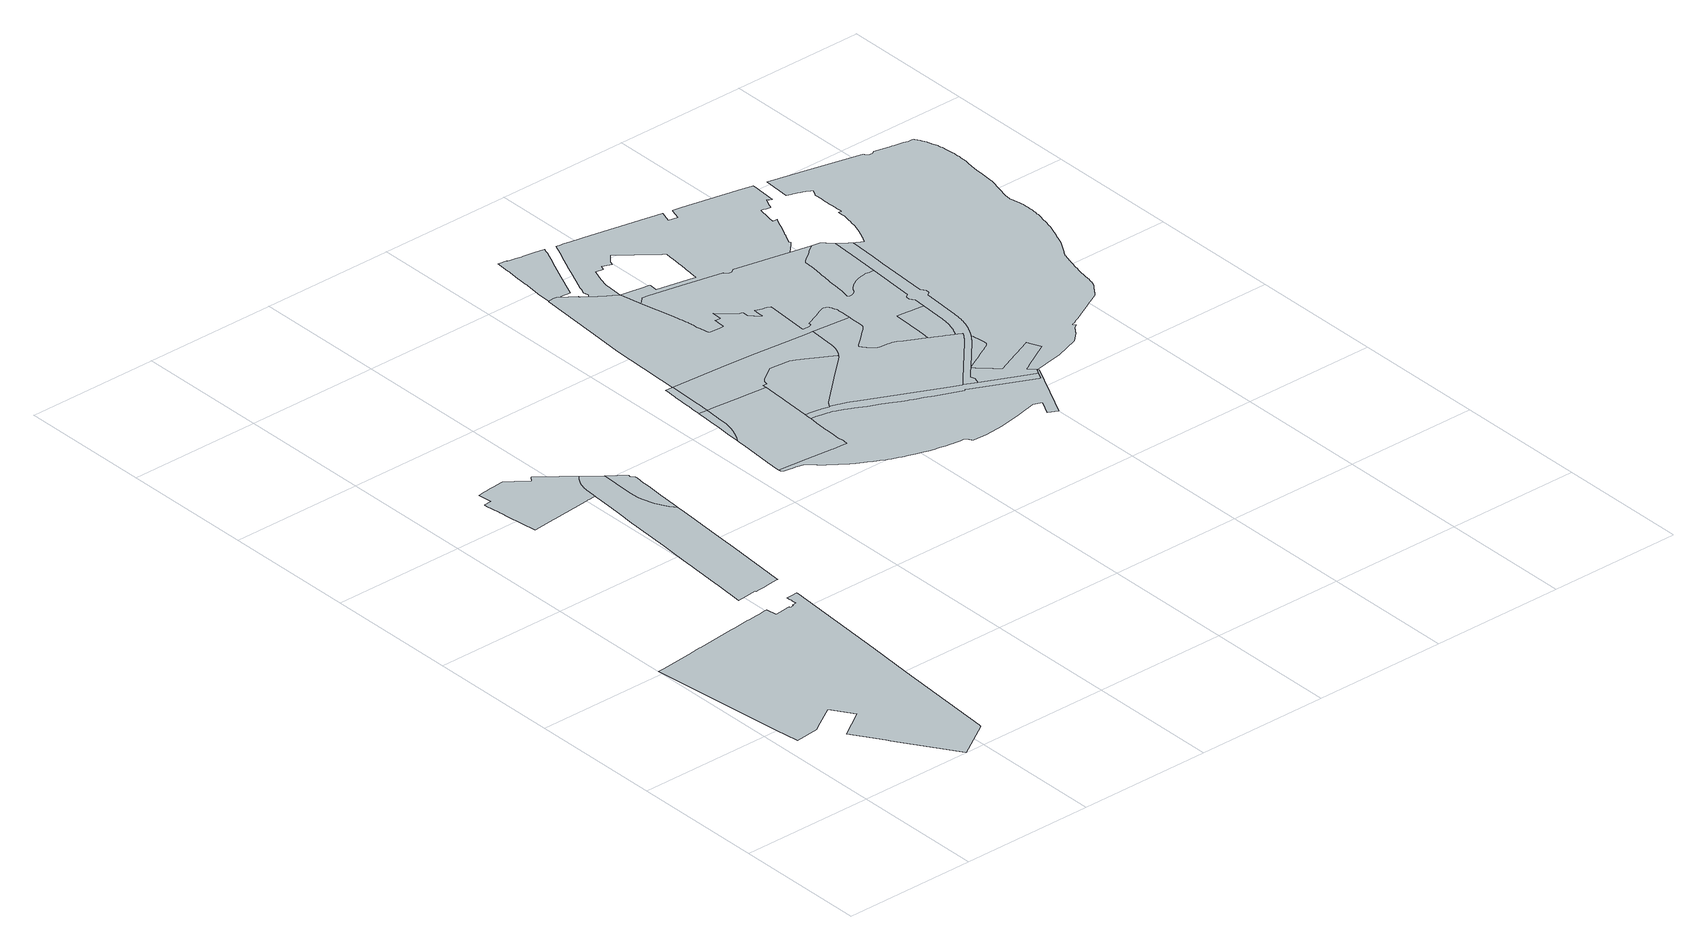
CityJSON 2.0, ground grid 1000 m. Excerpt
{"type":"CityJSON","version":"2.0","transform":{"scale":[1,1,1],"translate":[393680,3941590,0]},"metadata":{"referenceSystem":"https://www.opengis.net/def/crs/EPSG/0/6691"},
"CityObjects":{
"object1":{"type":"GenericCityObject","attributes":{"function":"25","validFromType":"1","custodian":"江東区","notificationNumber":"江東区告示第157号","prefecture":"13","city":"13100"},"geometry":[{"type":"MultiSurface","lod":"1","boundaries":[[[0,1,2,3,4,5,6,7,8,9,10,11,12,13,14,15,16,17,18,19,20,21,22,23,24,25,26,27,28,29,30,31,32,33,34,35,36,37,38,39,40,41,42,43,44,45,46,47,48,49,50,51,52,53,54,55,56,57]]]}]},
"object2":{"type":"GenericCityObject","attributes":{"function":"5","validFromType":"1","custodian":"東京都","notificationNumber":"不明","prefecture":"13","city":"13100","floorAreaRate":2},"geometry":[{"type":"MultiSurface","lod":"1","boundaries":[[[48,49,50,51,52,53,54,55,56,57,0,1,2,3,4,5,6,7,8,9,10,11,12,13,14,15,16,17,18,19,20,21,22,58,59,60,61,62,63,64,65,66,67,68,69,70,71,72,73,74,75,76,77,78,47]]]}]},
"object3":{"type":"GenericCityObject","attributes":{"function":"12","validFromType":"1","custodian":"東京都","notificationNumber":"不明","prefecture":"13","city":"13100","floorAreaRate":2},"geometry":[{"type":"MultiSurface","lod":"1","boundaries":[[[79,80,81,82,83,84,85,86,87,88,89,90,91,92,93,94,95,96,97,98,99,100,101,102,103,104,105,106,107,108,109,110,111,112,113,114,115,116,117,118,119,120,121,122,123,124,125,126,127,128,129,130,131,132,133,134,135,136,137,138,139,140,141,142,143,144,145,146,147,148,149,150,151,152,153,154,155,156,157,158,159,160,161,162,163,164,165,166,167,168,169,170,171,172,173,174,175,176,177,178,179,180,181,182,183]]]}]},
"object4":{"type":"GenericCityObject","attributes":{"function":"13","validFromType":"1","custodian":"東京都","notificationNumber":"不明","prefecture":"13","city":"13100","floorAreaRate":2},"geometry":[{"type":"MultiSurface","lod":"1","boundaries":[[[183,182,181,180,179,178,177,176,175,174,173,172,171,170,169,168,167,166,165,164,163,162,161,160,159,158,157,156,155,154,153,152,151,150,149,148,147,146,145,144,143,142,141,140,139,138,137,136,135,134,133,132,131,130,129,128,127,126,125,124,123,122,121,184,185,186,187,188,189,190,191,192,193,194,195,196,197,198,199,200,201,202,203,204,205,206,207,208,209,210,211,212,213,214,215,216,217,218,219,220,221,222,223,224,225,226,227,228,229,230,231,232,233]]]}]},
"object5":{"type":"GenericCityObject","attributes":{"function":"25","validFromType":"1","custodian":"江東区","notificationNumber":"江東区告示第157号","prefecture":"13","city":"13100"},"geometry":[{"type":"MultiSurface","lod":"1","boundaries":[[[234,235,236,237,238,239,240,241,242,243,244,245,246,247,248,233,232,231,230,229,228,227,226,225,224,223,222,221,220]]]}]},
"object6":{"type":"GenericCityObject","attributes":{"function":"13","validFromType":"1","custodian":"東京都","notificationNumber":"不明","prefecture":"13","city":"13100","floorAreaRate":2},"geometry":[{"type":"MultiSurface","lod":"1","boundaries":[[[234,235,236,237,238,239,240,241,242,243,244,245,246,247,248,233,232,231,230,229,228,227,226,225,224,223,222,221,220]]]}]},
"object7":{"type":"GenericCityObject","attributes":{"function":"12","validFromType":"3","custodian":"東京都","notificationNumber":"東京都告示第1073号","prefecture":"13","city":"13100","floorAreaRate":2},"geometry":[{"type":"MultiSurface","lod":"1","boundaries":[[[249,250,251,252,253,254,255,256,257,258,259,260,261,262,263,264,265]]]}]},
"object8":{"type":"GenericCityObject","attributes":{"function":"11","validFromType":"3","custodian":"東京都","notificationNumber":"東京都告示第1073号","prefecture":"13","city":"13100","floorAreaRate":2},"geometry":[{"type":"MultiSurface","lod":"1","boundaries":[[[266,267,268,269,270,271,272,249,265,273,274,275]]]}]},
"object9":{"type":"GenericCityObject","attributes":{"function":"12","validFromType":"3","custodian":"東京都","notificationNumber":"東京都告示第1073号","prefecture":"13","city":"13100","floorAreaRate":2},"geometry":[{"type":"MultiSurface","lod":"1","boundaries":[[[276,277,278,279,280,281,282,283,284,285,286,265,264,263,262,261,260,259,258,257,256,255,287,288,289,290,291,292,293,294,295,296,297,298,299,300,301,302,303,304,305,306,307]]]}]},
"object10":{"type":"GenericCityObject","attributes":{"function":"18","validFromType":"3","custodian":"江戸川区","notificationNumber":"江戸川区告示第281号","prefecture":"13","city":"13100"},"geometry":[{"type":"MultiSurface","lod":"1","boundaries":[[[308,309,310,311,312,313,314,315,316,317,318,319,320,321,322,323,324,325,326,327,328,329,330,331,332,333,334,335,336,337,338,339,307,306,305,304,303,302,301,300,299,298,297,296,295,294,293,292,340,341,342,343,344,345,346,347,348,349,350,351,352,353,354,355,356,357,358,359,360,361,362,363,364,365,366,367,368,369,370,371,372,373,374,375,376,377,378,379,380,381,382,383,384,385,386,387,388,389,390,391,392,393,394,395,396,397,398,399,400,401,402,403,404,405,406,407,408,409,410,411,412,413,414,415,416,417,418,419]]]}]},
"object11":{"type":"GenericCityObject","attributes":{"function":"3","validFromType":"3","custodian":"東京都","notificationNumber":"東京都告示第1073号","prefecture":"13","city":"13100","floorAreaRate":1},"geometry":[{"type":"MultiSurface","lod":"1","boundaries":[[[309,310,311,312,313,314,315,316,317,318,319,320,321,322,323,324,325,326,327,328,329,330,331,332,333,334,335,336,337,338,339,307,306,305,304,303,302,301,300,299,298,297,296,295,294,293,292,340,341,342,343,344,345,346,347,348,349,350,351,352,353,354,355,356,357,358,359,360,361,362,363,364,365,366,367,368,369,370,371,372,373,374,375,376,377,378,379,380,381,382,383,384,385,386,387,388,389,390,391,392,393,394,395,396,397,398,399,400,401,402,403,404,405,406,407,408,409,410,411,412,413,414,415,416,417,418,419,308]]]}]},
"object12":{"type":"GenericCityObject","attributes":{"function":"24","validFromType":"3","custodian":"江戸川区","notificationNumber":"江戸川区告示第282号","prefecture":"13","city":"13100"},"geometry":[{"type":"MultiSurface","lod":"1","boundaries":[[[420,421,422,423,424,425,426,427,428,429,430,431,432,433,434,282,281,280,279,278,277,276,435,436,437,438,439,440,441,442,443,444,445,446,447,448,449,450,451,452,453,454,455,456,457,458,459,460,461,462,463,464,465,466,467,468,469,470,471,472,473,474,475,476,477,478,479,480,481,482,483,484,485,486,487,488]]]}]},
"object13":{"type":"GenericCityObject","attributes":{"function":"11","validFromType":"3","custodian":"東京都","notificationNumber":"東京都告示第1073号","prefecture":"13","city":"13100","floorAreaRate":2},"geometry":[{"type":"MultiSurface","lod":"1","boundaries":[[[489,490,491,492,493,275,274,273,265,286,285,284,283,282,281,280,279,278,277,276,307,339,338,337,336,335,334,333,332,331,330,329,328,327,326,325,324,323,322,321,320,319,318,317,316,315,314,313,312,311,310,309,308,494,495,496,497,498,499,500,501,502,503,504,505,506,507,508,509,510,511,512,513,514,515,516,517,518,519,520,521,522,523,524,525,526,527,528,529,530,531,532,533,534,535,536,537,472,473,474,475,476,477,478,479,480,481,482,483,484,485,486,487,538,539,540,541,542,543,544,545,546,547,548,549,550,551,552,553,554,555,556,557,558,559,560,561,562,563,564,565,566,567,568,569,570,571]]]}]},
"object14":{"type":"GenericCityObject","attributes":{"function":"18","validFromType":"3","custodian":"江戸川区","notificationNumber":"江戸川区告示第281号","prefecture":"13","city":"13100"},"geometry":[{"type":"MultiSurface","lod":"1","boundaries":[[[572,573,574,575,576,577,578,579,580,581,582,583,584,585,586,587,588,274,273,265,286,285,284,283,282,281,280,279,278,277,276,307,339,338,337,336,335,334,333,332,331,330,329,328,327,326,325,324,323,322,321,320,319,318,317,316,315,314,313,312,311,310,309,308,419,589,590,591,592,593,594,595,596,597,598,599,600,601,602,603,604,605,606,607,608,609,610,611,612,613,496,497,498,499,500,501,502,503,504,505,506,507,508,509,510,511,512,513,514,515,516,517,518,519,520,521,522,523,524,525,526,527,528,529,530,531,532,533,534,535,536,537,472,473,474,475,476,477,478,479,480,481,482,483,484,485,486,487,538,539,540,541,542,543,544,545,546,547,548,549,550,551,552,553,554,555,556,557,558,559,560,561,562,563,564,565,566,567,568,569,570,571,614,615,616,617,618,619,620,621,622,623,624,625,626,627,628,629,630,631,632,633,634,635,636,637,638,639,640,641,642,643,644,645,646,647,648,649,650,651,652,653,654,655,656,657,658,659,660,661,662,663,664,665,666,667,668,669,670,671,672,673,674,675,676,677,678,679,680,681,682,683,684,685,686,687,688,689,690,691,692,693,694,695,696,697,698,699,700,701,702,703,704,705,706,707,708,709,710,711,712,713,714,715,716,717,718,719,720,721,722,723,724,725,726,727,728,729,730,731,732,733,734,735,736,737,738,739,740,741,742,743,744,745,746,747,748,749,750,751,752,753]]]}]},
"object15":{"type":"GenericCityObject","attributes":{"function":"11","validFromType":"3","custodian":"東京都","notificationNumber":"東京都告示第1073号","prefecture":"13","city":"13100","floorAreaRate":3},"geometry":[{"type":"MultiSurface","lod":"1","boundaries":[[[615,614,571,570,569,568,567,566,565,564,563,562,561,560,559,558,557,556,555,554,553,552,551,550,549,548,547,546,545,544,543,542,541,540,539,538,487,486,485,484,483,482,481,480,479,478,477,476,475,474,473,472,537,536,535,534,533,532,531,530,529,528,527,526,525,524,523,522,521,520,519,518,517,516,515,514,513,512,511,510,509,508,507,506,505,504,503,502,501,500,499,498,754,755,756,757,758,759,760,761,762,763,764,765,766,767,768,769,770,771,772,773,774,775,776,777,778,779,780,781,782,783,784,785,786,787,788,789,790,791,792,793,794,795,796,797,798,799,800,801,802,803,804,805,806,807,808,809,810,811,812,813,814,815,816,817,818,819,820,821,822,823,824,825,826,827,828,829,830,831,832,833,834,835,836,837,838,839,840,841,842,843,844,845,846,847,848,849,850,616]]]}]},
"object16":{"type":"GenericCityObject","attributes":{"function":"5","validFromType":"3","custodian":"東京都","notificationNumber":"東京都告示第133号","prefecture":"13","city":"13100","floorAreaRate":3},"geometry":[{"type":"MultiSurface","lod":"1","boundaries":[[[851,852,853,854,855,856,857,858,726,725,724,723,722,721,720,719,718,717,716,715,714,713,712,711,710,709,708,707,706,705,704,703,702,701,700,699,698,697,696,695,694,693,692,691,690,689,688,687,686,685,684,683,682,681,680,679,678,677,676,675,674,673,672,671,670,669,668,667,666,665,664,663,662,661,660,659,658,657,656,655,654,653,652,651,650,649,648,647,646,645,644,643,642,641,640,639,638,637,636,635,634,633,632,631,630,629,628,627,626,625,624,623,622,621,620,619,618,617,616,850,849,848,847,846,845,844,843,842,841,840,839,838,837,836,835,834,833,832,831,830,829,828,827,826,825,824,823,822,821,820,819,818,817,816,815,814,813,812,811,810,809,808,807,806,805,804,803,802,801,800,799,798,797,796,859,860,861,862,863,864,865,866,867,868,869,870,871,872,873,874,875,876,877,878,879,880,881,882,883,884,885,886,887,888,889,890,891,892,893,894,895,896,897,898,899,900,901,902,903,904,905,906,907,908,909,910,911,912,913,914,915,916,917,918,919,920,921,922,923,924,925,926,927,928,929,930,931,932,933,934,935,936,937,938,939,940,941,942,943,944,945,946,947,948,949,950,951,952]]]}]},
"object17":{"type":"GenericCityObject","attributes":{"function":"3","validFromType":"3","custodian":"東京都","notificationNumber":"東京都告示第1073号","prefecture":"13","city":"13100","floorAreaRate":2},"geometry":[{"type":"MultiSurface","lod":"1","boundaries":[[[589,590,591,592,593,594,595,596,597,598,599,600,601,602,603,604,605,606,607,608,609,610,611,612,613,496,495,494,308,419]]]}]},
"object18":{"type":"GenericCityObject","attributes":{"function":"11","validFromType":"3","custodian":"東京都","notificationNumber":"東京都告示第1073号","prefecture":"13","city":"13100","floorAreaRate":2},"geometry":[{"type":"MultiSurface","lod":"1","boundaries":[[[953,954,955,956,957,958,959,960,961,962,963,964,965,966,967,968,969,970,971,972,973,974,975,976,977,978,979,980,981,982,983,984,985,986,987,988,989,990,991,992,993,994,995,996,997,998,999,1000,1001,1002,1003,1004,1005,1006]]]}]},
"object19":{"type":"GenericCityObject","attributes":{"function":"18","validFromType":"3","custodian":"江戸川区","notificationNumber":"江戸川区告示第281号","prefecture":"13","city":"13100"},"geometry":[{"type":"MultiSurface","lod":"1","boundaries":[[[953,954,955,956,957,958,959,960,961,962,963,964,965,966,967,968,969,970,971,972,973,974,975,976,977,978,979,980,981,982,983,984,985,986,987,988,989,990,991,992,993,994,995,996,997,998,999,1000,1001,1002,1003,1004,1005,1006]]]}]},
"object20":{"type":"GenericCityObject","attributes":{"function":"25","validFromType":"3","custodian":"江戸川区","notificationNumber":"江戸川区告示第14号","prefecture":"13","city":"13100"},"geometry":[{"type":"MultiSurface","lod":"1","boundaries":[[[1007,1008,1009,1010,1011,1012,1013,1014,1015,1016,1017,1018,1019,1020,1021,1022,1023,1024,1025,1026,1027,1028,1029,1030,1031,1032,1033,1034,1035,1036,1037,1038,1039,1040,1041,1042,1043,1044,1045,1046,1047,1048,1049,1050,1051,1052,1053,1054,1055,1056,1057,1058,1059,1060,1061,1062,1063,1064,1065,1066,1067,1068,1069,1070,1071,1072,1073,1074,1075,1076,1077,1078,1079,1080,1081,1082,1083,1084,1085,1086,1087,1088,1089,1090,1091,1092,1093,1094,1095,1096,1097,1098,1099,1100,1101,1102,1103,1104,1105,1106,1107,1108,1109,1110,1111,1112,1113,1114,1115,1116,1117,996,997,998,999,1000,1001,1002,1003,1004,1005,1006,609,610,611,612,613,496,497,498,499,500,1118,1119,1120,1121,1122,1123,1124,1125,1126,1127,1128,1129,1130,790,1131,1132,1133,1134,1135,1136,1137,1138,1139,1140,1141,1142,1143,1144,1145,1146,1147,1148,1149,1150,1151,1152,1153,875,876,877,878,879,880,1154,1155,1156,1157,1158,951,952,1159,1160,1161,1162,1163,1164,1165,1166,1167,1168,1169,1170,1171,1172,1173,1174,1175,1176,1177,1178,1179,1180,1181,1182,1183,1184,1185,1186,1187,1188,1189,1190,1191,1192,1193,1194,1195,1196,1197,1198,1199,1200,1201,1202,1203,1204,1205,1206,1207,1208,1209,1210,1211,1212,1213,1214,1215,1216,1217,1218,1219,1220,1221,1222,1223,1224,731,732,733,734,735,736,737,738,739,740,741,742,743,744,745,746,747,748,749,750,751,752,753,1225,1226,1227,1228,1229,1230,1231,1232,1233,1234,1235,1236,1237,1238,1239,1240,1241,1242,1243,1244,1245,1246,1247,1248,1249,1250,1251,583,584,585,586,587,588,274,273,264,263,262,261,260,259,258,257,256,255,287,288,289,290,291,292,340,341,342,343,344,345,346,347,348,349,350,351,352,353,354,355,356,357,358,359,360,361,362,363,364,365,366,367,368,369,370,371,372,373,374,375,376,377,378,379,380,381,382,383,384,385,386,387,388,389,390,391,392,393,394,395,396,397,398,399,400,401,402,403,404,405,406,407,408,409,410,411,412,413,414,415,416,417,418,419,1252,1253,1254,1255,1256,1257,1258,1259,1260,1261,1262,1263,1264,1265,1266,1267,1268,1269,1270,1271,1272,1273,1274,1275,1276,1277,1278,1279,1280,1281,1282,1283,1284,1285,1286,1287,1288,1289,1290,1291,1292,1293,1294,1295,1296,1297,1298,1299,1300,1301,1302,1303,1304,1305,1306,1307,1308,1309,1310,1311,1312,1313,1314,1315,1316,1317,1318,1319,1320,1321,1322,1323,1324,1325,1326,1327,1328,1329,1330,1331,1332,1333,1334,1335,1336,1337,1338,1339,1340,1341,1342,1343,1344,1345,1346,1347,1348,1349,1350,1351,1352,1353,1354,1355,1356,1357,1358,1359,1360,1361,1362,1363,1364,1365,1366,1367,1368,1369,1370,1371,1372,1373,1374,1375,1376,1377,1378,1379,1380,1381,1382,1383,1384,1385,1386,1387,1388,1389,1390,1391,1392,1393,1394,1395,1396,1397,1398,1399,1400,1401,1402,1403,1404,1405,1406,1407,1408,1409,1410,1411,1412,1413,1414,1415,1416,1417,1418,1419,1420,1421,1422,1423,1424,1425,1426,1427,1428,1429,1430],[487,486,485,484,483,482,481,480,479,478,477,476,475,474,473,472,471,470,469,468,467,466,465,464,463,462,461,460,459,458,457,456,455,454,453,452,451,450,449,448,447,446,445,444,443,442,441,440,439,438,437,436,435,276,277,278,279,280,281,282,434,433,432,431,430,429,428,427,426,425,424,423,422,421,420,488],[1431,1432,1433,1434,1435,1436,1437,1438,1439,1440,1441,1442,1443,1444,1445,1446,1447,1448,1449,1450,1451,1452,1453,1454,1455,1456,1457,1458,1459,1460,1461,1462,728,1463,1464,1465,1466,1467,1468,1469,1470,1471,1472,1473,1474,1475,1476,1477,1478,1479,1480,1481]]]}]},
"object21":{"type":"GenericCityObject","attributes":{"function":"18","validFromType":"3","custodian":"江戸川区","notificationNumber":"江戸川区告示第281号","prefecture":"13","city":"13100"},"geometry":[{"type":"MultiSurface","lod":"1","boundaries":[[[874,873,872,871,870,869,868,867,866,865,864,863,861,860,859,796,795,794,793,792,791,790,1131,1132,1133,1134,1135,1136,1137,1138,1139,1140,1141,1142,1143,1144,1145,1146,1147,1148,1149,1150,1151,1152,1153,875]]]}]},
"object22":{"type":"GenericCityObject","attributes":{"function":"3","validFromType":"3","custodian":"東京都","notificationNumber":"東京都告示第1073号","prefecture":"13","city":"13100","floorAreaRate":2},"geometry":[{"type":"MultiSurface","lod":"1","boundaries":[[[874,873,872,871,870,869,868,867,866,865,864,863,862,861,860,859,796,795,794,793,792,791,790,1131,1132,1133,1134,1135,1136,1137,1138,1139,1140,1141,1142,1143,1144,1145,1146,1147,1148,1149,1150,1151,1152,1153,875]]]}]},
"object23":{"type":"GenericCityObject","attributes":{"function":"11","validFromType":"3","custodian":"東京都","notificationNumber":"東京都告示第1073号","prefecture":"13","city":"13100","floorAreaRate":4},"geometry":[{"type":"MultiSurface","lod":"1","boundaries":[[[1482,1483,1484,1485,1486,1155,1154,880,879,878,877,876,875,1153,1152,1151,1150,1149,1148,1147,1146,1145,1144,1143,1142,1141,1140,1139,1138,1137,1136,1135,1134,1133,1132,1131,790,789,788,787,786,785,784,783,782,781,780,779,778,777,776,775,774,773,772,771,770,769,768,767,766,765,764,763,762,761,760,759,758,757,756,755,754,498,497,496,613,612,611,610,609,1006,1005,1004,1003,1002,1001,1000,999,998,997,996,1117,1116,1115,1114,1113,1112,1111,1110,1109,1108,1107,1106,1105,1104,1103,1102,1101,1100,1099,1098,1097,1096,1095,1094,1093,1092,1091,1090,1089,1088,1087,1086,1085,1084,1083,1082,1081,1080]]]}]}
},
"vertices":[
[1252,2165,0],[1206,2161,0],[1207,2148,0],[1207,2147,0],[1210,2118,0],[1211,2116,0],[1214,2080,0],[1202,2078,0],[1201,2078,0],[1191,2077,0],[1190,2077,0],[1178,2076,0],[1179,2065,0],[1148,2061,0],[1147,2072,0],[1140,2072,0],[1138,2072,0],[1093,2067,0],[1024,2060,0],[1015,2141,0],[986,2137,0],[983,2137,0],[943,2133,0],[916,2130,0],[885,2127,0],[860,2124,0],[838,2122,0],[719,2110,0],[682,2106,0],[399,2075,0],[398,2075,0],[388,2074,0],[300,2065,0],[288,2064,0],[49,2038,0],[3,2034,0],[74,1360,0],[111,1004,0],[131,823,0],[311,842,0],[374,883,0],[521,978,0],[630,810,0],[420,674,0],[564,452,0],[581,426,0],[747,170,0],[748,168,0],[856,4,0],[894,27,0],[1131,182,0],[1134,200,0],[1136,201,0],[1200,991,0],[1229,1346,0],[1295,2159,0],[1294,2159,0],[1295,2169,0],
[942,2125,0],[938,2098,0],[926,2027,0],[921,1993,0],[917,1971,0],[916,1961,0],[914,1950,0],[902,1897,0],[887,1832,0],[884,1820,0],[882,1809,0],[868,1679,0],[865,1641,0],[852,1470,0],[843,1352,0],[828,1177,0],[791,729,0],[777,560,0],[746,539,0],[749,535,0],[914,279,0],
[1156,4150,0],[1116,4183,0],[1065,4224,0],[989,4286,0],[939,4326,0],[924,4339,0],[923,4339,0],[891,4300,0],[806,4369,0],[748,4417,0],[729,4416,0],[707,4414,0],[695,4411,0],[664,4409,0],[637,4406,0],[627,4405,0],[604,4402,0],[579,4400,0],[555,4397,0],[552,4397,0],[528,4394,0],[531,4351,0],[537,4288,0],[475,4283,0],[477,4261,0],[482,4217,0],[489,4152,0],[490,4144,0],[490,4142,0],[497,4074,0],[523,3841,0],[697,3859,0],[703,3860,0],[996,3891,0],[1005,3892,0],[1016,3893,0],[1026,3893,0],[1037,3894,0],[1047,3894,0],[1058,3895,0],[1068,3895,0],[1079,3895,0],[1081,3895,0],[1082,3895,0],[1087,3978,0],[1088,3992,0],[1088,3994,0],[1088,3997,0],[1089,4000,0],[1089,4002,0],[1089,4005,0],[1090,4008,0],[1090,4010,0],[1091,4013,0],[1091,4016,0],[1091,4018,0],[1092,4021,0],[1093,4024,0],[1093,4026,0],[1094,4029,0],[1094,4031,0],[1095,4034,0],[1096,4037,0],[1096,4039,0],[1097,4042,0],[1098,4044,0],[1099,4047,0],[1100,4050,0],[1101,4052,0],[1101,4055,0],[1102,4057,0],[1103,4060,0],[1104,4062,0],[1105,4065,0],[1106,4067,0],[1107,4070,0],[1108,4072,0],[1110,4075,0],[1111,4077,0],[1112,4079,0],[1113,4082,0],[1114,4084,0],[1115,4087,0],[1117,4089,0],[1118,4091,0],[1119,4094,0],[1121,4096,0],[1122,4098,0],[1123,4101,0],[1125,4103,0],[1126,4105,0],[1128,4108,0],[1129,4110,0],[1131,4112,0],[1132,4114,0],[1134,4116,0],[1135,4119,0],[1137,4121,0],[1139,4123,0],[1140,4125,0],[1142,4127,0],[1144,4129,0],[1145,4131,0],[1147,4133,0],[1159,4148,0],
[1078,3870,0],[1070,3757,0],[1060,3639,0],[1049,3501,0],[1042,3413,0],[1031,3280,0],[1021,3153,0],[1012,3044,0],[1004,2942,0],[997,2864,0],[996,2849,0],[992,2806,0],[986,2728,0],[975,2590,0],[972,2558,0],[952,2344,0],[985,2347,0],[995,2348,0],[1109,2360,0],[1110,2352,0],[1132,2354,0],[1158,2357,0],[1187,2360,0],[1216,2363,0],[1241,2366,0],[1272,2369,0],[1285,2371,0],[1286,2371,0],[1309,2373,0],[1309,2380,0],[1349,2848,0],[1348,2849,0],[1361,3015,0],[1371,3146,0],[1380,3267,0],[1389,3379,0],[1394,3446,0],[1376,3469,0],[1357,3495,0],[1340,3523,0],[1325,3552,0],[1312,3582,0],[1300,3613,0],[1291,3645,0],[1284,3677,0],[1279,3709,0],[1277,3741,0],[1276,3774,0],[1277,3796,0],[1290,4041,0],
[1397,3489,0],[1409,3636,0],[1419,3766,0],[1422,3807,0],[1422,3817,0],[1423,3828,0],[1425,3845,0],[1425,3852,0],[1425,3855,0],[1428,3885,0],[1428,3895,0],[1429,3903,0],[1403,3925,0],[1408,3945,0],[1354,3989,0],
[2238,4210,0],[2238,4209,0],[2235,4166,0],[2227,4054,0],[2223,3992,0],[2216,3883,0],[2210,3804,0],[2223,3824,0],[2239,3852,0],[2253,3882,0],[2265,3912,0],[2275,3944,0],[2282,3975,0],[2288,4008,0],[2292,4040,0],[2292,4050,0],[2301,4205,0],
[2262,4562,0],[2262,4561,0],[2255,4462,0],[2255,4457,0],[2246,4334,0],[2247,4334,0],[2242,4260,0],[2307,4294,0],[2307,4305,0],[2316,4558,0],
[2743,3756,0],[2747,3809,0],[2758,3972,0],[2759,3990,0],[2762,4030,0],[2763,4037,0],[2771,4165,0],[2575,4182,0],[2569,4183,0],[2567,4183,0],[2360,4201,0],[2209,3779,0],[2204,3714,0],[2196,3597,0],[2187,3477,0],[2180,3374,0],[2179,3364,0],[2403,3345,0],[2605,3326,0],[2609,3326,0],[2696,3319,0],[2704,3318,0],[2708,3318,0],[2719,3317,0],[2722,3358,0],[2718,3404,0],[2723,3470,0],[2727,3519,0],[2727,3521,0],[2735,3633,0],[2739,3695,0],[2739,3696,0],
[4205,3146,0],[4177,3091,0],[4168,3095,0],[4167,3096,0],[3744,3294,0],[3726,3303,0],[3719,3306,0],[3711,3297,0],[3525,3377,0],[3456,3407,0],[3413,3426,0],[3377,3443,0],[3367,3447,0],[3357,3452,0],[3318,3470,0],[3269,3493,0],[3198,3528,0],[3115,3567,0],[3062,3593,0],[3043,3603,0],[3037,3606,0],[3018,3615,0],[2973,3637,0],[2941,3651,0],[2912,3662,0],[2907,3663,0],[2902,3665,0],[2875,3672,0],[2867,3674,0],[2824,3684,0],[2784,3690,0],[2746,3695,0],[2181,3353,0],[2182,3350,0],[2183,3347,0],[2184,3345,0],[2186,3343,0],[2188,3340,0],[2190,3338,0],[2192,3336,0],[2196,3333,0],[2198,3332,0],[2200,3332,0],[2203,3331,0],[2205,3330,0],[2209,3330,0],[2253,3322,0],[2259,3321,0],[2284,3316,0],[2314,3311,0],[2351,3304,0],[2380,3274,0],[2383,3276,0],[2382,3272,0],[2406,3246,0],[2426,3228,0],[2449,3209,0],[2485,3181,0],[2511,3161,0],[2540,3142,0],[2572,3120,0],[2592,3107,0],[2606,3098,0],[2651,3072,0],[2669,3062,0],[2704,3043,0],[2765,3012,0],[2772,3008,0],[2779,3004,0],[2791,2999,0],[2802,2994,0],[2816,2988,0],[2856,2971,0],[2874,2963,0],[2880,2961,0],[2899,2955,0],[2920,2947,0],[2951,2936,0],[2971,2930,0],[2995,2922,0],[3009,2918,0],[3023,2913,0],[3058,2905,0],[3097,2896,0],[3136,2887,0],[3178,2879,0],[3191,2876,0],[3208,2874,0],[3234,2870,0],[3256,2867,0],[3290,2863,0],[3315,2861,0],[3323,2861,0],[3325,2861,0],[3327,2860,0],[3330,2857,0],[3331,2856,0],[3332,2855,0],[3333,2853,0],[3352,2821,0],[3360,2812,0],[3470,2810,0],[3612,2822,0],[3783,2851,0],[3929,2887,0],[3991,2864,0],[3934,2754,0],[4004,2722,0],[4007,2724,0],[4051,2813,0],[4234,3176,0],[4226,3187,0],
[3239,4229,0],[3181,4261,0],[3132,4288,0],[3096,4308,0],[3076,4310,0],[2940,4323,0],[2831,4249,0],[2828,4247,0],[2821,4239,0],[2813,4228,0],[2808,4218,0],[2805,4205,0],[2804,4195,0],[2804,4193,0],[2773,4196,0],[2752,3756,0],[2757,3755,0],[2761,3755,0],[2766,3754,0],[2771,3754,0],[2775,3753,0],[2780,3753,0],[2785,3752,0],[2789,3752,0],[2794,3751,0],[2799,3750,0],[2803,3750,0],[2808,3749,0],[2813,3749,0],[2817,3748,0],[2822,3747,0],[2827,3746,0],[2831,3746,0],[2836,3745,0],[2841,3744,0],[2845,3743,0],[2850,3742,0],[2855,3741,0],[2859,3740,0],[2864,3740,0],[2868,3739,0],[2873,3738,0],[2878,3737,0],[2882,3736,0],[2887,3735,0],[2891,3734,0],[2896,3732,0],[2901,3731,0],[2905,3730,0],[2910,3729,0],[2914,3728,0],[2919,3727,0],[2923,3726,0],[2955,3770,0],[3175,3968,0],[3341,4116,0],[3344,4119,0],[3347,4122,0],[3350,4125,0],[3353,4128,0],[3356,4131,0],[3359,4134,0],[3362,4138,0],[3365,4141,0],[3368,4144,0],[3370,4148,0],[3373,4151,0],[3375,4154,0],[3294,4198,0],
[3415,4479,0],[3291,4490,0],[2961,4520,0],[2917,4522,0],[2711,4535,0],[4191,3153,0],[4138,3178,0],[3838,3317,0],[3751,3358,0],[3743,3361,0],[3706,3378,0],[3672,3394,0],[3087,3666,0],[3083,3668,0],[3078,3670,0],[3074,3672,0],[3070,3674,0],[3066,3676,0],[3061,3678,0],[3057,3680,0],[3053,3681,0],[3048,3683,0],[3044,3685,0],[3040,3687,0],[3035,3689,0],[3031,3690,0],[3026,3692,0],[3022,3694,0],[3018,3695,0],[3013,3697,0],[3009,3699,0],[3004,3700,0],[3000,3702,0],[2995,3703,0],[2991,3705,0],[2987,3706,0],[2982,3708,0],[2978,3709,0],[2973,3711,0],[2969,3712,0],[2964,3714,0],[2960,3715,0],[2955,3717,0],[2951,3718,0],[2946,3719,0],[2942,3721,0],[2937,3722,0],[2932,3723,0],[2928,3724,0],[3376,4155,0],[3378,4158,0],[3381,4162,0],[3383,4165,0],[3385,4169,0],[3388,4173,0],[3390,4177,0],[3392,4180,0],[3394,4184,0],[3396,4188,0],[3398,4192,0],[3400,4196,0],[3402,4200,0],[3403,4204,0],[3405,4208,0],[3407,4212,0],[3408,4216,0],[3410,4220,0],[3411,4224,0],[3412,4228,0],[3414,4233,0],[3415,4237,0],[3416,4241,0],[3417,4245,0],[3418,4250,0],[3419,4254,0],[3420,4258,0],[3420,4262,0],[3421,4267,0],[3422,4271,0],[3422,4275,0],[3423,4283,0],[3436,4454,0],[3437,4477,0],
[2475,5858,0],[2472,5860,0],[2468,5863,0],[2465,5865,0],[2461,5866,0],[2457,5868,0],[2456,5868,0],[2448,5869,0],[2443,5869,0],[2409,5866,0],[2397,5865,0],[2397,5861,0],[2396,5859,0],[2396,5857,0],[2360,5416,0],[2336,5118,0],[2326,4852,0],[4174,3236,0],[4213,3257,0],[4220,3261,0],[4430,3376,0],[4413,3415,0],[4408,3428,0],[4386,3478,0],[4378,3475,0],[4255,3421,0],[4234,3412,0],[4175,3386,0],[4117,3360,0],[4066,3338,0],[4057,3347,0],[4018,3384,0],[3980,3420,0],[3938,3460,0],[3928,3468,0],[3924,3475,0],[3922,3481,0],[3923,3485,0],[3908,3469,0],[3896,3456,0],[3847,3401,0],[3854,3365,0],[3458,4475,0],[3726,4451,0],[3727,4451,0],[3728,4466,0],[3729,4501,0],[3729,4519,0],[3730,4547,0],[3730,4565,0],[3730,4568,0],[3730,4571,0],[3728,4577,0],[3727,4581,0],[3726,4584,0],[3723,4593,0],[3715,4612,0],[3715,4613,0],[3711,4621,0],[3708,4625,0],[3706,4628,0],[3702,4632,0],[3698,4635,0],[3695,4637,0],[3693,4638,0],[3690,4639,0],[3687,4641,0],[3685,4642,0],[3682,4644,0],[3678,4645,0],[3675,4645,0],[3672,4645,0],[3668,4645,0],[3662,4643,0],[3656,4641,0],[3649,4639,0],[3631,4631,0],[3579,4608,0],[3485,4567,0],[3487,4563,0],[3487,4559,0],[3488,4558,0],[3488,4557,0],[3488,4555,0],[3488,4554,0],[3487,4553,0],[3487,4551,0],[3486,4550,0],[3486,4548,0],[3485,4546,0],[3484,4545,0],[3483,4543,0],[3482,4542,0],[3480,4541,0],[3479,4540,0],[3478,4540,0],[3476,4539,0],[3474,4538,0],[3473,4538,0],[3472,4538,0],[3470,4537,0],[3469,4537,0],[3457,4538,0],[3427,4539,0],[3407,4540,0],[3433,4879,0],[3406,4888,0],[3393,4891,0],[3375,4897,0],[3342,4908,0],[3325,4915,0],[3321,4871,0],[3318,4820,0],[3302,4837,0],[3295,4845,0],[3275,4868,0],[3246,4900,0],[3248,4941,0],[3240,4944,0],[3217,4955,0],[3181,4981,0],[3160,4998,0],[3159,4999,0],[3152,5006,0],[3138,5022,0],[3099,5063,0],[3094,4985,0],[3066,4987,0],[3053,4988,0],[3051,4959,0],[3051,4953,0],[3047,4906,0],[3047,4899,0],[3021,4900,0],[2942,4904,0],[2930,4905,0],[2925,4928,0],[2919,4955,0],[2917,4963,0],[2915,4975,0],[2914,4982,0],[2911,5006,0],[2909,5032,0],[2908,5044,0],[2907,5057,0],[2907,5060,0],[2905,5074,0],[2903,5085,0],[2900,5103,0],[2893,5134,0],[2890,5149,0],[2886,5166,0],[2887,5166,0],[2880,5201,0],[2825,5463,0],[2824,5472,0],[2793,5620,0],[2755,5648,0],[2724,5670,0],[2629,5738,0],[2594,5763,0],[2593,5764,0],[2592,5764,0],[2591,5765,0],[2589,5766,0],[2588,5767,0],[2587,5768,0],[2586,5768,0],[2584,5769,0],[2583,5770,0],[2582,5771,0],[2581,5771,0],[2579,5772,0],[2578,5773,0],[2577,5774,0],[2576,5774,0],[2578,5778,0],[2582,5785,0],[2527,5820,0],[2511,5832,0],[2498,5841,0],[2487,5850,0],
[3793,3416,0],[4087,3740,0],[4089,3743,0],[4091,3745,0],[4093,3747,0],[4095,3750,0],[4097,3752,0],[4099,3755,0],[4101,3757,0],[4104,3760,0],[4106,3762,0],[4108,3765,0],[4110,3767,0],[4112,3770,0],[4114,3773,0],[4116,3775,0],[4117,3778,0],[4119,3780,0],[4121,3783,0],[4123,3786,0],[4125,3788,0],[4127,3791,0],[4129,3794,0],[4131,3796,0],[4132,3799,0],[4134,3802,0],[4136,3805,0],[4138,3807,0],[4139,3810,0],[4141,3813,0],[4143,3816,0],[4145,3818,0],[4146,3821,0],[4148,3824,0],[4150,3827,0],[4124,3842,0],[4106,3851,0],[4104,3852,0],[4079,3866,0],[4049,3881,0],[4037,3888,0],[3984,3916,0],[3949,3934,0],[3937,3940,0],[3914,3953,0],[3874,3974,0],[3827,3999,0],[3785,4021,0],[3769,4030,0],[3760,4034,0],[3752,4037,0],[3744,4040,0],[3737,4042,0],[3728,4045,0],[3718,4047,0],[3703,4049,0],[3696,4050,0],[3682,4050,0],[3656,4051,0],[3643,4052,0],[3636,4054,0],[3628,4057,0],[3620,4060,0],[3614,4063,0],[3605,4068,0],[3602,4071,0],[3598,4075,0],[3592,4083,0],[3571,4109,0],[3552,4130,0],[3547,4137,0],[3545,4140,0],[3544,4142,0],[3543,4144,0],[3543,4147,0],[3543,4149,0],[3544,4151,0],[3544,4153,0],[3545,4155,0],[3546,4157,0],[3548,4159,0],[3554,4164,0],[3594,4198,0],[3648,4244,0],[3672,4265,0],[3678,4271,0],[3699,4288,0],[3704,4292,0],[3714,4304,0],[3719,4312,0],[3722,4318,0],[3724,4327,0],[3725,4331,0],[3725,4349,0],[3726,4400,0],[3726,4436,0],[3727,4450,0],
[3543,5376,0],[3520,5358,0],[3490,5361,0],[3469,5389,0],[3167,5448,0],[2929,5494,0],[2878,5504,0],[2840,5466,0],[3950,3966,0],[3951,3972,0],[3956,4050,0],[3961,4108,0],[3962,4135,0],[3963,4146,0],[3965,4182,0],[3966,4199,0],[3970,4261,0],[3971,4268,0],[4020,4262,0],[4063,4257,0],[4075,4255,0],[4126,4249,0],[4154,4245,0],[4166,4244,0],[4179,4242,0],[4186,4335,0],[4160,4368,0],[4164,4397,0],[4191,4420,0],[4216,4776,0],[4206,4775,0],[4201,4775,0],[4198,4775,0],[4192,4776,0],[4182,4776,0],[4172,4777,0],[4166,4779,0],[4154,4782,0],[4151,4782,0],[4148,4782,0],[4134,4779,0],[4119,4776,0],[4108,4775,0],[4097,4772,0],[4086,4769,0],[4073,4764,0],[4060,4760,0],[4049,4755,0],[4041,4751,0],[4029,4744,0],[4022,4740,0],[4014,4734,0],[4008,4730,0],[4002,4725,0],[3997,4720,0],[3993,4717,0],[3988,4712,0],[3981,4704,0],[3970,4692,0],[3966,4685,0],[3954,4664,0],[3952,4661,0],[3951,4660,0],[3943,4655,0],[3933,4651,0],[3930,4649,0],[3928,4648,0],[3922,4646,0],[3918,4645,0],[3902,4646,0],[3884,4648,0],[3884,4653,0],[3888,4684,0],[3895,4712,0],[3899,4730,0],[3901,4741,0],[3903,4755,0],[3904,4768,0],[3908,4805,0],[3912,4838,0],[3915,4859,0],[3917,4878,0],[3923,4918,0],[3928,4956,0],[3931,4977,0],[3937,5020,0],[3944,5075,0],[3944,5079,0],[3947,5101,0],[3948,5110,0],[3949,5132,0],[3949,5140,0],[3959,5151,0],[3977,5164,0],[3995,5177,0],[4016,5192,0],[4031,5205,0],[4042,5213,0],[4053,5222,0],[4083,5246,0],[4109,5265,0],[3954,5295,0],
[3932,3494,0],[3964,3510,0],[4046,3554,0],[4051,3557,0],[4085,3575,0],[4119,3593,0],[4125,3596,0],[4129,3598,0],[4134,3601,0],[4138,3603,0],[4145,3607,0],[4150,3610,0],[4157,3613,0],[4161,3615,0],[4164,3617,0],[4167,3619,0],[4171,3622,0],[4174,3625,0],[4177,3628,0],[4179,3631,0],[4181,3634,0],[4182,3636,0],[4183,3638,0],[4184,3639,0],[4185,3644,0],[4186,3646,0],[4187,3649,0],[4187,3654,0],[4187,3656,0],[4187,3660,0],[4187,3664,0],[4186,3670,0],[4185,3679,0],[4184,3687,0],[4183,3693,0],[4182,3700,0],[4182,3705,0],[4181,3711,0],[4180,3720,0],[4179,3727,0],[4179,3734,0],[4177,3744,0],[4176,3756,0],[4174,3772,0],[4171,3766,0],[4165,3759,0],[4160,3751,0],[4154,3743,0],[4148,3736,0],[4142,3728,0],[4136,3721,0],[4130,3714,0],[4124,3707,0],[3929,3492,0],
[5432,5803,0],[5408,5805,0],[5392,5809,0],[5373,5813,0],[5309,5827,0],[5292,5830,0],[5272,5835,0],[5258,5838,0],[5257,5838,0],[5158,5859,0],[5157,5858,0],[5136,5843,0],[5106,5848,0],[5088,5873,0],[5083,5880,0],[4920,5916,0],[4721,5961,0],[4401,6032,0],[4387,5828,0],[4419,5816,0],[4441,5808,0],[4443,5807,0],[4458,5801,0],[4478,5794,0],[4493,5787,0],[4528,5773,0],[4534,5770,0],[4541,5768,0],[4556,5761,0],[4541,5729,0],[4532,5710,0],[4529,5702,0],[4529,5695,0],[4529,5684,0],[4529,5636,0],[4529,5625,0],[4529,5614,0],[4529,5611,0],[4529,5599,0],[4529,5563,0],[4530,5552,0],[4530,5509,0],[4529,5497,0],[4529,5476,0],[4530,5461,0],[4530,5449,0],[4514,5450,0],[4505,5451,0],[4505,5442,0],[4505,5419,0],[4506,5394,0],[4505,5383,0],[4500,5361,0],[4497,5350,0],[4494,5337,0],[4490,5318,0],[4487,5303,0],[4485,5290,0],[4481,5272,0],[4478,5258,0],[4478,5257,0],[4463,5214,0],[4454,5192,0],[4446,5172,0],[4441,5162,0],[4431,5140,0],[4423,5123,0],[4420,5115,0],[4411,5096,0],[4402,5076,0],[4382,5088,0],[4358,5102,0],[4353,5105,0],[4340,5113,0],[4326,4908,0],[4318,4803,0],[4291,4407,0],[4317,4374,0],[4312,4344,0],[4285,4323,0],[4265,4037,0],[4264,4028,0],[4263,4019,0],[4262,4010,0],[4261,4001,0],[4260,3992,0],[4258,3983,0],[4257,3975,0],[4255,3966,0],[4253,3957,0],[4251,3948,0],[4249,3939,0],[4246,3930,0],[4244,3921,0],[4241,3911,0],[4238,3902,0],[4235,3893,0],[4232,3884,0],[4228,3876,0],[4225,3867,0],[4221,3858,0],[4217,3849,0],[4213,3841,0],[4209,3832,0],[4205,3824,0],[4200,3815,0],[4196,3807,0],[4191,3799,0],[4186,3790,0],[4181,3782,0],[4176,3774,0],[3694,3438,0],[3756,3450,0],[4049,3774,0],[4056,3781,0],[4061,3787,0],[4067,3794,0],[4073,3802,0],[4078,3809,0],[4083,3816,0],[4089,3824,0],[4094,3831,0],[4098,3839,0],[4103,3846,0],[4108,3854,0],[4112,3862,0],[4116,3870,0],[4120,3878,0],[4124,3887,0],[4128,3895,0],[4132,3903,0],[4135,3911,0],[4138,3920,0],[4141,3928,0],[4144,3937,0],[4147,3946,0],[4149,3954,0],[4152,3963,0],[4154,3972,0],[4156,3981,0],[4158,3990,0],[4159,3999,0],[4161,4008,0],[4162,4017,0],[4163,4026,0],[4164,4035,0],[4165,4044,0],[4229,4959,0],[4245,5185,0],[4241,5189,0],[4200,5227,0],[4174,5252,0],[4014,5358,0],[4020,5364,0],[4038,5383,0],[4034,5386,0],[4028,5392,0],[4040,5416,0],[4064,5463,0],[4066,5466,0],[4073,5480,0],[4077,5491,0],[4102,5539,0],[4114,5570,0],[4121,5585,0],[4132,5607,0],[4134,5610,0],[4149,5642,0],[4151,5646,0],[4145,5647,0],[4114,5649,0],[4124,5699,0],[4130,5731,0],[4132,5743,0],[4136,5765,0],[4143,5797,0],[4162,5795,0],[4176,5793,0],[4183,5791,0],[4196,5788,0],[4206,5785,0],[4214,5782,0],[4221,5800,0],[4226,5810,0],[4257,5881,0],[4259,5876,0],[4264,5859,0],[4265,5857,0],[4289,5851,0],[4293,5912,0],[4297,5987,0],[4298,6007,0],[4298,6012,0],[4301,6053,0],[4188,6076,0],[3784,6156,0],[3718,6169,0],[3712,6165,0],[3686,6082,0],[3617,6096,0],[3644,6182,0],[3643,6184,0],[3525,6207,0],[3074,6297,0],[3052,6301,0],[3041,6303,0],[2983,6315,0],[2924,6327,0],[2904,6327,0],[2869,6334,0],[2835,6258,0],[2795,6169,0],[2757,6081,0],[2723,6005,0],[2655,5852,0],[2651,5835,0],[2632,5792,0],[2640,5754,0],[2493,5859,0],[2567,5851,0],[2650,6037,0],[2702,6156,0],[2722,6201,0],[2772,6313,0],[2777,6333,0],[2787,6354,0],[2751,6361,0],[2727,6366,0],[2627,6386,0],[2623,6382,0],[2579,6391,0],[2555,6395,0],[2508,6405,0],[2511,6409,0],[2449,6421,0],[2447,6404,0],[2440,6317,0],[2439,6311,0],[2437,6289,0],[2431,6229,0],[2431,6228,0],[2421,6124,0],[2421,6120,0],[2418,6092,0],[2406,5979,0],[4227,3185,0],[4228,3185,0],[4310,3201,0],[4448,3227,0],[4630,3291,0],[4696,3351,0],[4735,3405,0],[4766,3427,0],[4755,3450,0],[4780,3459,0],[4785,3462,0],[4799,3469,0],[4817,3477,0],[4832,3484,0],[4844,3490,0],[4852,3494,0],[4866,3501,0],[4888,3513,0],[4890,3514,0],[4913,3526,0],[4936,3538,0],[4957,3549,0],[4975,3558,0],[5008,3576,0],[5024,3584,0],[5089,3618,0],[5098,3626,0],[5103,3631,0],[5113,3645,0],[5120,3655,0],[5131,3670,0],[5143,3687,0],[5157,3705,0],[5162,3712,0],[5162,3713,0],[5165,3719,0],[5168,3724,0],[5174,3736,0],[5177,3743,0],[5181,3753,0],[5184,3764,0],[5186,3775,0],[5190,3793,0],[5193,3809,0],[5198,3840,0],[5203,3864,0],[5206,3881,0],[5212,3912,0],[5218,3943,0],[5222,3960,0],[5224,3968,0],[5231,3992,0],[5240,4024,0],[5243,4034,0],[5245,4044,0],[5250,4060,0],[5256,4083,0],[5261,4098,0],[5264,4109,0],[5266,4113,0],[5267,4115,0],[5274,4127,0],[5273,4130,0],[5273,4132,0],[5273,4134,0],[5273,4135,0],[5277,4135,0],[5278,4136,0],[5279,4136,0],[5280,4137,0],[5281,4138,0],[5281,4139,0],[5282,4140,0],[5284,4144,0],[5289,4151,0],[5298,4166,0],[5308,4182,0],[5327,4211,0],[5336,4229,0],[5344,4244,0],[5351,4260,0],[5356,4273,0],[5367,4301,0],[5382,4337,0],[5392,4362,0],[5403,4388,0],[5415,4420,0],[5418,4432,0],[5423,4450,0],[5432,4488,0],[5435,4501,0],[5442,4530,0],[5448,4554,0],[5450,4565,0],[5456,4592,0],[5457,4605,0],[5459,4617,0],[5460,4623,0],[5461,4640,0],[5462,4657,0],[5463,4667,0],[5463,4686,0],[5464,4699,0],[5463,4716,0],[5463,4732,0],[5462,4745,0],[5460,4758,0],[5458,4774,0],[5456,4783,0],[5450,4813,0],[5446,4831,0],[5445,4844,0],[5445,4845,0],[5444,4855,0],[5444,4866,0],[5444,4878,0],[5445,4888,0],[5447,4900,0],[5450,4916,0],[5455,4933,0],[5461,4956,0],[5465,4971,0],[5473,5001,0],[5479,5028,0],[5484,5046,0],[5491,5072,0],[5497,5095,0],[5498,5103,0],[5501,5148,0],[5502,5170,0],[5504,5197,0],[5507,5230,0],[5508,5254,0],[5512,5285,0],[5516,5315,0],[5521,5350,0],[5525,5378,0],[5527,5400,0],[5527,5402,0],[5529,5424,0],[5529,5439,0],[5530,5445,0],[5530,5452,0],[5530,5475,0],[5530,5500,0],[5529,5521,0],[5528,5531,0],[5527,5547,0],[5526,5558,0],[5524,5575,0],[5521,5596,0],[5520,5605,0],[5517,5620,0],[5514,5638,0],[5513,5643,0],[5509,5657,0],[5505,5672,0],[5505,5673,0],[5501,5684,0],[5499,5691,0],[5497,5696,0],[5495,5701,0],[5493,5707,0],[5490,5714,0],[5487,5721,0],[5486,5724,0],[5483,5729,0],[5480,5737,0],[5477,5743,0],[5473,5752,0],[5468,5761,0],[5468,5762,0],[5464,5768,0],[5461,5773,0],[5458,5779,0],[5453,5787,0],[5451,5791,0],[5447,5797,0],[5444,5802,0],[3179,5923,0],[3220,5890,0],[3248,5866,0],[3277,5844,0],[3285,5837,0],[3303,5822,0],[3304,5821,0],[3318,5810,0],[3338,5795,0],[3340,5792,0],[3336,5760,0],[3331,5727,0],[3327,5666,0],[3323,5635,0],[3320,5613,0],[3318,5603,0],[3316,5587,0],[3311,5555,0],[3310,5541,0],[3307,5521,0],[3304,5503,0],[3299,5463,0],[3283,5466,0],[3012,5519,0],[3020,5588,0],[3007,5590,0],[2967,5596,0],[2956,5597,0],[2933,5600,0],[2930,5601,0],[2911,5604,0],[2905,5604,0],[2798,5682,0],[2802,5719,0],[2807,5773,0],[2807,5775,0],[2812,5799,0],[2818,5818,0],[2823,5834,0],[2833,5865,0],[2840,5886,0],[2859,5936,0],[2916,5921,0],[2931,5961,0],[3001,5932,0],[3009,5963,0],[3061,6020,0],[3117,5973,0],[3125,5966,0],[3136,5957,0],[3149,5948,0],
[4333,5118,0],[4311,5132,0],[4273,5159,0],[4265,5166,0],[4254,5177,0]
]}
